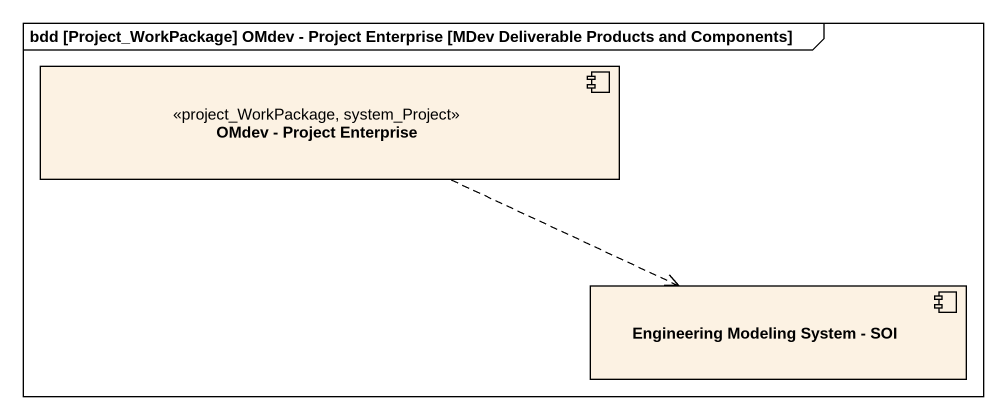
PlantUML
@startuml
mainframe bdd [Project_WorkPackage] OMdev - Project Enterprise [MDev Deliverable Products and Components]
component "OMdev - Project Enterprise" as OMdev_Project_Enterprise <<project_WorkPackage, system_Project>>
component "Engineering Modeling System - SOI" as Engineering_Modeling_System
OMdev_Project_Enterprise .right.> Engineering_Modeling_System
@enduml
